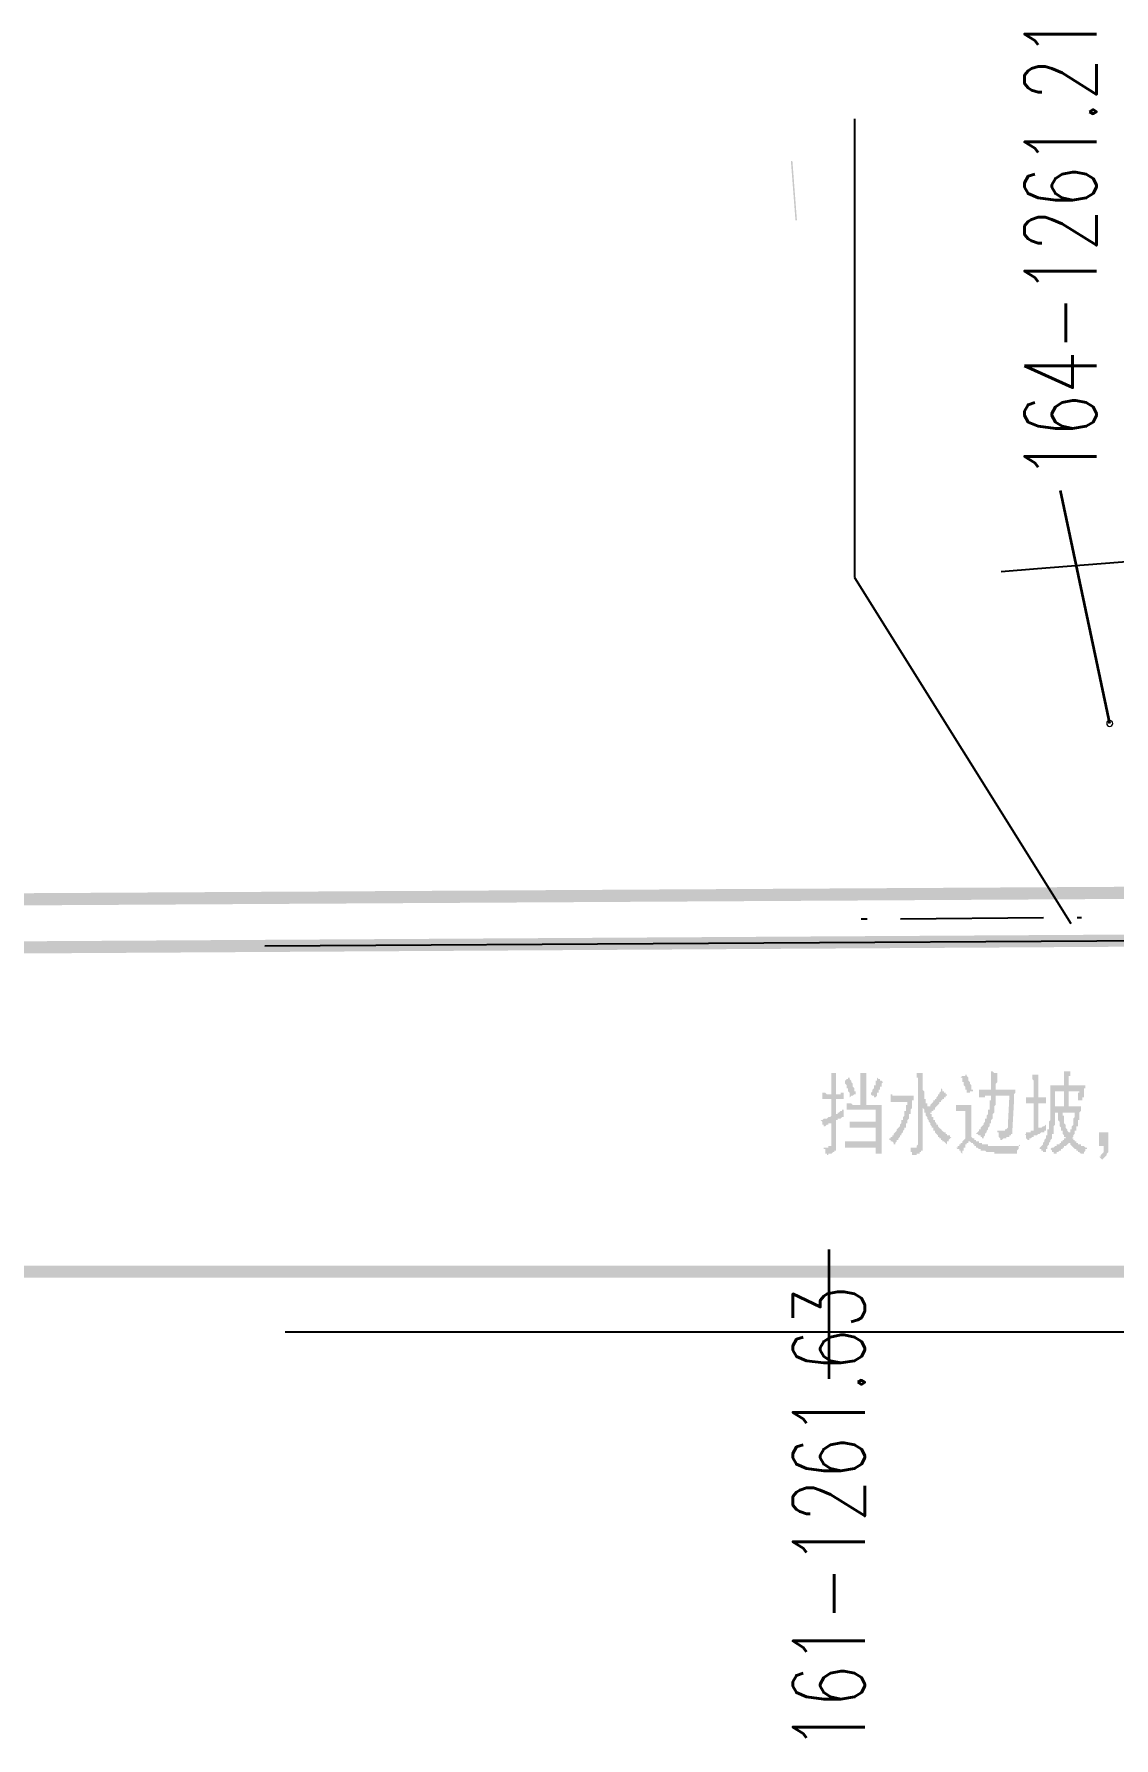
# Model space of a CAD drawing. Header units: millimetres. Extents: x 6156 to 7119, y 3162 to 3647.
# Drawn here: x 6543.9 to 6589, y 3508.5 to 3579.7 of the extents above; entities that cross this region are included whole.
import ezdxf
from ezdxf.enums import TextEntityAlignment as Align

# ---------------------------------------------------------------- set-up
doc = ezdxf.new("R2010")
doc.units = ezdxf.units.MM
doc.layers.add('图层1', color=7, linetype='Continuous')
doc.layers.add('点图2', color=30, linetype='Continuous', lineweight=5)
doc.layers.add('线段', color=130, linetype='Continuous', lineweight=35)
doc.styles.add('HBtxt', font='txt', dxfattribs={"width": 0.7, "bigfont": 'HZTXT'})

msp = doc.modelspace()

# ---------------------------------------------------------------- hatches: boundary and pattern name
at = {"layer": '图层1', "transparency": 33554559}
h = msp.add_hatch(color=256, dxfattribs=at)
h.paths.add_polyline_path([(6578.646, 3536.304), (6578.646, 3536.304), (6578.646, 3536.304), (6578.646, 3536.241), (6578.646, 3536.241), (6578.646, 3536.177), (6578.646, 3536.177), (6578.646, 3536.114), (6578.646, 3536.114), (6578.646, 3536.05), (6578.646, 3535.987), (6578.646, 3535.923), (6578.646, 3535.923), (6578.646, 3535.86), (6578.646, 3535.86), (6578.646, 3534.971), (6579.281, 3534.971), (6579.281, 3534.971), (6579.281, 3534.971), (6579.281, 3534.907), (6579.281, 3534.907), (6579.281, 3534.907), (6579.281, 3534.844), (6579.281, 3534.844), (6579.281, 3534.78), (6579.281, 3534.78), (6579.281, 3534.717), (6579.281, 3534.653), (6579.281, 3534.653), (6579.281, 3534.59), (6579.281, 3534.526), (6579.281, 3534.526), (6579.281, 3534.463), (6579.281, 3534.399), (6579.281, 3534.336), (6579.281, 3534.272), (6579.281, 3534.272), (6579.281, 3533.447), (6579.281, 3533.383), (6579.281, 3533.383), (6579.281, 3533.32), (6579.281, 3533.256), (6579.281, 3533.193), (6579.281, 3533.193), (6579.281, 3533.129), (6579.281, 3533.066), (6579.281, 3533.066), (6579.281, 3533.002), (6579.281, 3533.002), (6579.281, 3532.939), (6579.281, 3532.939), (6579.281, 3532.939), (6579.281, 3532.939), (6579.027, 3532.939), (6579.027, 3533.193), (6578.075, 3533.193), (6578.075, 3533.193), (6578.011, 3533.193), (6578.011, 3533.193), (6577.948, 3533.193), (6577.948, 3533.193), (6577.884, 3533.193), (6577.884, 3533.193), (6577.884, 3533.193), (6577.821, 3533.193), (6577.821, 3533.193), (6577.757, 3533.193), (6577.757, 3533.193), (6577.757, 3533.193), (6577.757, 3533.447), (6577.757, 3533.447), (6577.821, 3533.447), (6577.821, 3533.447), (6577.884, 3533.447), (6577.884, 3533.447), (6577.948, 3533.447), (6577.948, 3533.447), (6578.011, 3533.447), (6578.011, 3533.447), (6578.075, 3533.447), (6578.075, 3533.447), (6579.027, 3533.447), (6579.027, 3534.018), (6578.265, 3534.018), (6578.202, 3534.018), (6578.202, 3534.018), (6578.138, 3534.018), (6578.138, 3534.018), (6578.075, 3534.018), (6578.075, 3534.018), (6578.075, 3534.018), (6578.011, 3534.018), (6578.011, 3534.018), (6577.948, 3534.018), (6577.948, 3534.018), (6577.948, 3534.018), (6577.948, 3534.018), (6577.948, 3534.272), (6577.948, 3534.272), (6577.948, 3534.272), (6578.011, 3534.272), (6578.011, 3534.272), (6578.075, 3534.272), (6578.075, 3534.272), (6578.138, 3534.272), (6578.138, 3534.272), (6578.202, 3534.272), (6578.202, 3534.272), (6579.027, 3534.272), (6579.027, 3534.78), (6578.138, 3534.78), (6578.075, 3534.78), (6578.075, 3534.78), (6578.075, 3534.78), (6578.011, 3534.78), (6578.011, 3534.78), (6577.948, 3534.78), (6577.948, 3534.78), (6577.884, 3534.78), (6577.884, 3534.78), (6577.821, 3534.78), (6577.821, 3534.78), (6577.821, 3535.034), (6577.884, 3535.034), (6577.884, 3535.034), (6577.884, 3535.034), (6577.948, 3535.034), (6577.948, 3535.034), (6578.011, 3535.034), (6578.011, 3535.034), (6578.075, 3534.971), (6578.075, 3534.971), (6578.392, 3534.971), (6578.392, 3535.923), (6578.392, 3535.987), (6578.392, 3535.987), (6578.392, 3536.05), (6578.392, 3536.05), (6578.392, 3536.114), (6578.392, 3536.177), (6578.392, 3536.177), (6578.392, 3536.241), (6578.392, 3536.241), (6578.392, 3536.304), (6578.392, 3536.304)], flags=0)
h.paths.add_polyline_path([(6576.805, 3535.479), (6576.805, 3535.479), (6576.805, 3535.479), (6576.805, 3535.479), (6576.868, 3535.479), (6576.868, 3535.479), (6576.868, 3535.479), (6576.932, 3535.479), (6576.932, 3535.479), (6576.995, 3535.415), (6576.995, 3535.415), (6577.059, 3535.415), (6577.059, 3535.415), (6577.122, 3535.415), (6577.186, 3535.415), (6577.186, 3535.415), (6577.186, 3535.796), (6577.186, 3535.86), (6577.186, 3535.923), (6577.186, 3535.987), (6577.186, 3535.987), (6577.186, 3536.05), (6577.186, 3536.114), (6577.186, 3536.114), (6577.186, 3536.177), (6577.186, 3536.177), (6577.186, 3536.241), (6577.186, 3536.241), (6577.186, 3536.304), (6577.186, 3536.304), (6577.376, 3536.304), (6577.376, 3536.304), (6577.376, 3536.241), (6577.376, 3536.241), (6577.376, 3536.177), (6577.376, 3536.177), (6577.376, 3536.114), (6577.376, 3536.114), (6577.376, 3536.05), (6577.376, 3535.987), (6577.376, 3535.987), (6577.376, 3535.923), (6577.376, 3535.86), (6577.376, 3535.796), (6577.376, 3535.415), (6577.44, 3535.415), (6577.503, 3535.415), (6577.503, 3535.415), (6577.567, 3535.415), (6577.567, 3535.479), (6577.567, 3535.479), (6577.63, 3535.479), (6577.63, 3535.479), (6577.694, 3535.479), (6577.694, 3535.479), (6577.694, 3535.479), (6577.694, 3535.225), (6577.694, 3535.225), (6577.63, 3535.225), (6577.63, 3535.225), (6577.567, 3535.225), (6577.567, 3535.225), (6577.503, 3535.225), (6577.503, 3535.225), (6577.44, 3535.225), (6577.44, 3535.225), (6577.44, 3535.225), (6577.376, 3535.225), (6577.376, 3534.59), (6577.44, 3534.59), (6577.44, 3534.653), (6577.503, 3534.653), (6577.503, 3534.653), (6577.503, 3534.653), (6577.567, 3534.717), (6577.567, 3534.717), (6577.63, 3534.717), (6577.63, 3534.717), (6577.63, 3534.78), (6577.694, 3534.78), (6577.694, 3534.717), (6577.694, 3534.717), (6577.694, 3534.653), (6577.694, 3534.59), (6577.694, 3534.59), (6577.694, 3534.526), (6577.694, 3534.526), (6577.694, 3534.463), (6577.63, 3534.463), (6577.63, 3534.463), (6577.63, 3534.463), (6577.567, 3534.399), (6577.567, 3534.399), (6577.503, 3534.399), (6577.503, 3534.399), (6577.44, 3534.399), (6577.44, 3534.336), (6577.44, 3534.336), (6577.376, 3534.336), (6577.376, 3533.32), (6577.376, 3533.256), (6577.376, 3533.256), (6577.376, 3533.193), (6577.376, 3533.129), (6577.376, 3533.129), (6577.376, 3533.066), (6577.376, 3533.066), (6577.313, 3533.066), (6577.313, 3533.002), (6577.313, 3533.002), (6577.313, 3533.002), (6577.249, 3533.002), (6577.249, 3533.002), (6577.249, 3533.002), (6577.186, 3532.939), (6577.186, 3532.939), (6577.122, 3532.939), (6577.122, 3532.939), (6577.059, 3532.939), (6577.059, 3532.875), (6576.995, 3532.875), (6576.995, 3532.875), (6576.995, 3532.875), (6576.995, 3532.939), (6576.932, 3532.939), (6576.932, 3533.002), (6576.932, 3533.002), (6576.932, 3533.066), (6576.932, 3533.066), (6576.932, 3533.129), (6576.868, 3533.129), (6576.868, 3533.193), (6576.868, 3533.193), (6576.932, 3533.193), (6576.932, 3533.193), (6576.995, 3533.193), (6576.995, 3533.193), (6577.059, 3533.193), (6577.059, 3533.193), (6577.059, 3533.256), (6577.122, 3533.256), (6577.122, 3533.256), (6577.122, 3533.256), (6577.122, 3533.256), (6577.186, 3533.256), (6577.186, 3533.32), (6577.186, 3533.32), (6577.186, 3533.383), (6577.186, 3533.447), (6577.186, 3533.447), (6577.186, 3534.209), (6577.186, 3534.209), (6577.122, 3534.209), (6577.122, 3534.209), (6577.059, 3534.209), (6577.059, 3534.145), (6577.059, 3534.145), (6576.995, 3534.145), (6576.995, 3534.145), (6576.932, 3534.082), (6576.932, 3534.082), (6576.932, 3534.082), (6576.868, 3534.082), (6576.868, 3534.018), (6576.868, 3534.082), (6576.868, 3534.145), (6576.805, 3534.145), (6576.805, 3534.209), (6576.805, 3534.209), (6576.805, 3534.272), (6576.805, 3534.272), (6576.741, 3534.336), (6576.741, 3534.336), (6576.805, 3534.336), (6576.805, 3534.336), (6576.868, 3534.399), (6576.868, 3534.399), (6576.868, 3534.399), (6576.932, 3534.399), (6576.932, 3534.399), (6576.995, 3534.399), (6576.995, 3534.399), (6577.059, 3534.463), (6577.059, 3534.463), (6577.059, 3534.463), (6577.122, 3534.463), (6577.122, 3534.463), (6577.186, 3534.526), (6577.186, 3534.526), (6577.186, 3535.225), (6577.122, 3535.225), (6577.122, 3535.225), (6577.059, 3535.225), (6577.059, 3535.225), (6576.995, 3535.225), (6576.995, 3535.225), (6576.932, 3535.225), (6576.932, 3535.225), (6576.868, 3535.225), (6576.868, 3535.225), (6576.868, 3535.225), (6576.805, 3535.225), (6576.805, 3535.225), (6576.805, 3535.225), (6576.805, 3535.225)], flags=0)
h.paths.add_polyline_path([(6579.345, 3535.923), (6579.345, 3535.923), (6579.281, 3535.86), (6579.281, 3535.86), (6579.281, 3535.796), (6579.281, 3535.733), (6579.218, 3535.733), (6579.218, 3535.669), (6579.218, 3535.669), (6579.218, 3535.606), (6579.154, 3535.606), (6579.154, 3535.542), (6579.154, 3535.542), (6579.154, 3535.479), (6579.091, 3535.479), (6579.091, 3535.415), (6579.091, 3535.415), (6579.091, 3535.352), (6579.091, 3535.352), (6579.027, 3535.288), (6579.027, 3535.288), (6579.027, 3535.288), (6579.027, 3535.288), (6578.964, 3535.288), (6578.964, 3535.352), (6578.964, 3535.352), (6578.9, 3535.352), (6578.9, 3535.352), (6578.837, 3535.415), (6578.837, 3535.415), (6578.837, 3535.415), (6578.837, 3535.415), (6578.837, 3535.479), (6578.837, 3535.479), (6578.9, 3535.542), (6578.9, 3535.542), (6578.9, 3535.606), (6578.9, 3535.606), (6578.964, 3535.669), (6578.964, 3535.669), (6578.964, 3535.733), (6578.964, 3535.733), (6578.964, 3535.796), (6579.027, 3535.796), (6579.027, 3535.86), (6579.027, 3535.86), (6579.027, 3535.923), (6579.027, 3535.987), (6579.091, 3535.987), (6579.091, 3536.05), (6579.091, 3536.05), (6579.091, 3536.114), (6579.091, 3536.114), (6579.091, 3536.114), (6579.154, 3536.05), (6579.154, 3536.05), (6579.218, 3536.05), (6579.218, 3536.05), (6579.218, 3535.987), (6579.281, 3535.987), (6579.281, 3535.987), (6579.345, 3535.923), (6579.345, 3535.923)], flags=0)
h.paths.add_polyline_path([(6577.948, 3536.114), (6577.948, 3536.114), (6577.948, 3536.05), (6577.948, 3536.05), (6578.011, 3535.987), (6578.011, 3535.987), (6578.011, 3535.923), (6578.011, 3535.923), (6578.075, 3535.86), (6578.075, 3535.86), (6578.075, 3535.796), (6578.075, 3535.796), (6578.075, 3535.733), (6578.138, 3535.669), (6578.138, 3535.669), (6578.138, 3535.606), (6578.138, 3535.606), (6578.138, 3535.542), (6578.202, 3535.542), (6578.202, 3535.479), (6578.202, 3535.479), (6578.202, 3535.479), (6578.202, 3535.415), (6578.138, 3535.415), (6578.138, 3535.415), (6578.138, 3535.415), (6578.075, 3535.352), (6578.075, 3535.352), (6578.011, 3535.352), (6578.011, 3535.352), (6577.948, 3535.288), (6577.948, 3535.288), (6577.948, 3535.352), (6577.948, 3535.352), (6577.948, 3535.415), (6577.948, 3535.479), (6577.948, 3535.479), (6577.884, 3535.542), (6577.884, 3535.542), (6577.884, 3535.606), (6577.884, 3535.606), (6577.884, 3535.669), (6577.821, 3535.669), (6577.821, 3535.733), (6577.821, 3535.733), (6577.821, 3535.796), (6577.821, 3535.796), (6577.757, 3535.86), (6577.757, 3535.923), (6577.757, 3535.923), (6577.757, 3535.987), (6577.757, 3535.987), (6577.757, 3535.987), (6577.757, 3535.987), (6577.821, 3536.05), (6577.821, 3536.05), (6577.884, 3536.05), (6577.884, 3536.114), (6577.884, 3536.114), (6577.948, 3536.114), (6577.948, 3536.114)], flags=0)
h = msp.add_hatch(color=256, dxfattribs=at)
h.paths.add_polyline_path([(6580.996, 3536.304), (6580.996, 3536.304), (6580.996, 3536.241), (6580.996, 3536.177), (6580.996, 3536.177), (6580.996, 3536.114), (6580.996, 3536.05), (6580.996, 3536.05), (6580.996, 3535.987), (6580.996, 3535.987), (6580.996, 3535.923), (6580.996, 3535.923), (6580.996, 3535.86), (6580.996, 3535.86), (6580.996, 3535.796), (6580.996, 3535.796), (6580.996, 3535.733), (6580.996, 3535.733), (6580.996, 3535.669), (6580.996, 3535.606), (6580.996, 3535.606), (6581.059, 3535.542), (6581.059, 3535.479), (6581.059, 3535.479), (6581.059, 3535.479), (6581.059, 3535.415), (6581.059, 3535.415), (6581.059, 3535.352), (6581.059, 3535.352), (6581.059, 3535.288), (6581.059, 3535.288), (6581.059, 3535.225), (6581.123, 3535.225), (6581.123, 3535.161), (6581.123, 3535.161), (6581.123, 3535.098), (6581.123, 3535.034), (6581.186, 3535.034), (6581.186, 3534.971), (6581.186, 3534.971), (6581.186, 3534.907), (6581.25, 3534.907), (6581.25, 3534.844), (6581.25, 3534.907), (6581.313, 3534.907), (6581.313, 3534.971), (6581.377, 3535.034), (6581.377, 3535.034), (6581.44, 3535.098), (6581.44, 3535.098), (6581.44, 3535.161), (6581.504, 3535.161), (6581.504, 3535.161), (6581.504, 3535.225), (6581.567, 3535.225), (6581.567, 3535.288), (6581.567, 3535.288), (6581.631, 3535.352), (6581.631, 3535.352), (6581.631, 3535.415), (6581.631, 3535.415), (6581.694, 3535.415), (6581.694, 3535.479), (6581.694, 3535.479), (6581.694, 3535.479), (6581.758, 3535.542), (6581.758, 3535.542), (6581.758, 3535.606), (6581.758, 3535.606), (6581.758, 3535.606), (6581.758, 3535.669), (6581.758, 3535.669), (6581.821, 3535.606), (6581.821, 3535.606), (6581.821, 3535.542), (6581.885, 3535.542), (6581.885, 3535.542), (6581.885, 3535.479), (6581.948, 3535.479), (6581.948, 3535.415), (6581.948, 3535.415), (6582.012, 3535.415), (6582.012, 3535.352), (6581.948, 3535.352), (6581.948, 3535.352), (6581.948, 3535.288), (6581.885, 3535.288), (6581.885, 3535.288), (6581.885, 3535.225), (6581.821, 3535.225), (6581.821, 3535.161), (6581.821, 3535.161), (6581.758, 3535.161), (6581.758, 3535.098), (6581.758, 3535.098), (6581.694, 3535.098), (6581.694, 3535.034), (6581.694, 3535.034), (6581.694, 3535.034), (6581.631, 3534.971), (6581.631, 3534.971), (6581.631, 3534.971), (6581.567, 3534.907), (6581.567, 3534.907), (6581.567, 3534.907), (6581.504, 3534.844), (6581.504, 3534.844), (6581.504, 3534.78), (6581.44, 3534.78), (6581.44, 3534.78), (6581.44, 3534.717), (6581.377, 3534.717), (6581.377, 3534.653), (6581.313, 3534.653), (6581.313, 3534.59), (6581.377, 3534.59), (6581.377, 3534.526), (6581.377, 3534.526), (6581.377, 3534.526), (6581.377, 3534.463), (6581.44, 3534.463), (6581.44, 3534.399), (6581.44, 3534.399), (6581.44, 3534.336), (6581.504, 3534.336), (6581.504, 3534.272), (6581.504, 3534.272), (6581.567, 3534.209), (6581.567, 3534.209), (6581.567, 3534.145), (6581.631, 3534.145), (6581.631, 3534.082), (6581.631, 3534.082), (6581.694, 3534.018), (6581.694, 3534.018), (6581.694, 3534.018), (6581.758, 3533.955), (6581.758, 3533.955), (6581.758, 3533.955), (6581.821, 3533.891), (6581.821, 3533.891), (6581.821, 3533.891), (6581.885, 3533.828), (6581.885, 3533.828), (6581.948, 3533.828), (6581.948, 3533.764), (6581.948, 3533.764), (6582.012, 3533.764), (6582.012, 3533.764), (6582.012, 3533.701), (6582.075, 3533.701), (6582.075, 3533.701), (6582.139, 3533.701), (6582.139, 3533.637), (6582.202, 3533.637), (6582.202, 3533.637), (6582.202, 3533.637), (6582.202, 3533.637), (6582.139, 3533.574), (6582.139, 3533.574), (6582.139, 3533.574), (6582.075, 3533.51), (6582.075, 3533.51), (6582.075, 3533.447), (6582.012, 3533.447), (6582.012, 3533.447), (6582.012, 3533.383), (6582.012, 3533.383), (6582.012, 3533.32), (6581.948, 3533.383), (6581.948, 3533.383), (6581.948, 3533.383), (6581.885, 3533.447), (6581.885, 3533.447), (6581.821, 3533.447), (6581.821, 3533.51), (6581.821, 3533.51), (6581.758, 3533.51), (6581.758, 3533.574), (6581.694, 3533.574), (6581.694, 3533.637), (6581.694, 3533.637), (6581.631, 3533.637), (6581.631, 3533.701), (6581.631, 3533.701), (6581.567, 3533.764), (6581.567, 3533.764), (6581.567, 3533.764), (6581.504, 3533.828), (6581.504, 3533.828), (6581.504, 3533.891), (6581.504, 3533.891), (6581.44, 3533.891), (6581.44, 3533.955), (6581.44, 3533.955), (6581.44, 3534.018), (6581.377, 3534.018), (6581.377, 3534.018), (6581.377, 3534.082), (6581.377, 3534.082), (6581.313, 3534.145), (6581.313, 3534.145), (6581.313, 3534.209), (6581.313, 3534.209), (6581.25, 3534.272), (6581.25, 3534.272), (6581.25, 3534.336), (6581.25, 3534.336), (6581.186, 3534.399), (6581.186, 3534.399), (6581.186, 3534.463), (6581.186, 3534.463), (6581.123, 3534.526), (6581.123, 3534.526), (6581.123, 3534.59), (6581.123, 3534.59), (6581.123, 3534.653), (6581.059, 3534.653), (6581.059, 3534.717), (6581.059, 3534.717), (6581.059, 3534.78), (6581.059, 3534.78), (6580.996, 3534.844), (6580.996, 3534.844), (6580.996, 3534.907), (6580.996, 3534.907), (6580.996, 3533.256), (6580.996, 3533.256), (6580.996, 3533.193), (6580.996, 3533.193), (6580.996, 3533.129), (6580.996, 3533.066), (6580.996, 3533.066), (6580.932, 3533.066), (6580.932, 3533.002), (6580.932, 3533.002), (6580.869, 3533.002), (6580.869, 3532.939), (6580.869, 3532.939), (6580.805, 3532.939), (6580.805, 3532.939), (6580.805, 3532.939), (6580.742, 3532.939), (6580.742, 3532.875), (6580.678, 3532.875), (6580.678, 3532.875), (6580.615, 3532.875), (6580.615, 3532.875), (6580.551, 3532.875), (6580.551, 3532.875), (6580.551, 3532.875), (6580.551, 3532.939), (6580.551, 3532.939), (6580.551, 3533.002), (6580.488, 3533.002), (6580.488, 3533.066), (6580.488, 3533.129), (6580.488, 3533.129), (6580.488, 3533.193), (6580.424, 3533.193), (6580.424, 3533.193), (6580.488, 3533.193), (6580.551, 3533.193), (6580.551, 3533.193), (6580.615, 3533.193), (6580.615, 3533.193), (6580.615, 3533.193), (6580.678, 3533.193), (6580.678, 3533.193), (6580.678, 3533.193), (6580.678, 3533.193), (6580.742, 3533.193), (6580.742, 3533.256), (6580.742, 3533.256), (6580.742, 3533.256), (6580.805, 3533.32), (6580.805, 3533.383), (6580.805, 3533.383), (6580.805, 3535.733), (6580.805, 3535.796), (6580.805, 3535.796), (6580.805, 3535.86), (6580.805, 3535.923), (6580.805, 3535.923), (6580.805, 3535.987), (6580.805, 3536.05), (6580.805, 3536.05), (6580.805, 3536.114), (6580.742, 3536.114), (6580.742, 3536.177), (6580.742, 3536.177), (6580.742, 3536.241), (6580.742, 3536.241), (6580.742, 3536.304), (6580.742, 3536.304), (6580.996, 3536.304)], flags=0)
h.paths.add_polyline_path([(6580.615, 3535.352), (6580.615, 3535.352), (6580.615, 3535.288), (6580.615, 3535.225), (6580.615, 3535.225), (6580.615, 3535.161), (6580.551, 3535.161), (6580.551, 3535.098), (6580.551, 3535.034), (6580.551, 3535.034), (6580.551, 3534.971), (6580.551, 3534.971), (6580.551, 3534.907), (6580.551, 3534.907), (6580.551, 3534.844), (6580.488, 3534.78), (6580.488, 3534.78), (6580.488, 3534.717), (6580.488, 3534.717), (6580.488, 3534.653), (6580.488, 3534.653), (6580.488, 3534.653), (6580.488, 3534.59), (6580.424, 3534.59), (6580.424, 3534.526), (6580.424, 3534.463), (6580.424, 3534.463), (6580.424, 3534.399), (6580.424, 3534.399), (6580.361, 3534.336), (6580.361, 3534.336), (6580.361, 3534.272), (6580.361, 3534.272), (6580.361, 3534.209), (6580.297, 3534.209), (6580.297, 3534.145), (6580.297, 3534.145), (6580.297, 3534.082), (6580.297, 3534.018), (6580.234, 3534.018), (6580.234, 3534.018), (6580.234, 3533.955), (6580.234, 3533.955), (6580.234, 3533.955), (6580.17, 3533.891), (6580.17, 3533.891), (6580.17, 3533.828), (6580.17, 3533.828), (6580.107, 3533.764), (6580.107, 3533.764), (6580.107, 3533.764), (6580.107, 3533.701), (6580.043, 3533.701), (6580.043, 3533.637), (6580.043, 3533.637), (6579.98, 3533.574), (6579.98, 3533.574), (6579.98, 3533.51), (6579.916, 3533.51), (6579.916, 3533.447), (6579.916, 3533.447), (6579.853, 3533.383), (6579.853, 3533.383), (6579.853, 3533.32), (6579.789, 3533.32), (6579.789, 3533.32), (6579.789, 3533.383), (6579.789, 3533.383), (6579.726, 3533.447), (6579.726, 3533.447), (6579.726, 3533.447), (6579.662, 3533.447), (6579.662, 3533.51), (6579.599, 3533.51), (6579.599, 3533.51), (6579.599, 3533.51), (6579.599, 3533.574), (6579.662, 3533.574), (6579.662, 3533.574), (6579.662, 3533.637), (6579.726, 3533.637), (6579.726, 3533.701), (6579.726, 3533.701), (6579.789, 3533.701), (6579.789, 3533.764), (6579.789, 3533.764), (6579.853, 3533.828), (6579.853, 3533.828), (6579.853, 3533.828), (6579.916, 3533.891), (6579.916, 3533.891), (6579.916, 3533.955), (6579.916, 3533.955), (6579.98, 3534.018), (6579.98, 3534.018), (6579.98, 3534.018), (6580.043, 3534.082), (6580.043, 3534.082), (6580.043, 3534.145), (6580.043, 3534.145), (6580.107, 3534.209), (6580.107, 3534.209), (6580.107, 3534.209), (6580.107, 3534.272), (6580.107, 3534.272), (6580.107, 3534.336), (6580.17, 3534.336), (6580.17, 3534.399), (6580.17, 3534.399), (6580.17, 3534.463), (6580.17, 3534.463), (6580.234, 3534.526), (6580.234, 3534.526), (6580.234, 3534.59), (6580.234, 3534.653), (6580.234, 3534.653), (6580.234, 3534.717), (6580.297, 3534.717), (6580.297, 3534.78), (6580.297, 3534.78), (6580.297, 3534.844), (6580.297, 3534.907), (6580.297, 3534.907), (6580.297, 3534.971), (6580.361, 3534.971), (6580.361, 3535.034), (6580.361, 3535.098), (6580.361, 3535.098), (6580.043, 3535.098), (6580.043, 3535.098), (6579.98, 3535.098), (6579.98, 3535.098), (6579.916, 3535.098), (6579.916, 3535.098), (6579.916, 3535.098), (6579.853, 3535.098), (6579.853, 3535.098), (6579.789, 3535.098), (6579.789, 3535.098), (6579.726, 3535.098), (6579.726, 3535.098), (6579.662, 3535.098), (6579.662, 3535.098), (6579.662, 3535.415), (6579.726, 3535.415), (6579.726, 3535.352), (6579.789, 3535.352), (6579.789, 3535.352), (6579.853, 3535.352), (6579.853, 3535.352), (6579.853, 3535.352), (6579.916, 3535.352), (6579.916, 3535.352), (6579.98, 3535.352), (6579.98, 3535.352), (6580.043, 3535.352), (6580.043, 3535.352)], flags=0)
h = msp.add_hatch(color=256, dxfattribs=at)
h.paths.add_polyline_path([(6583.853, 3535.606), (6583.853, 3535.669), (6583.853, 3535.669), (6583.853, 3535.733), (6583.853, 3535.796), (6583.853, 3535.796), (6583.853, 3535.86), (6583.853, 3535.923), (6583.853, 3535.923), (6583.853, 3535.987), (6583.853, 3535.987), (6583.853, 3536.05), (6583.853, 3536.114), (6583.853, 3536.114), (6583.853, 3536.177), (6583.853, 3536.177), (6583.853, 3536.241), (6583.853, 3536.241), (6583.853, 3536.304), (6583.853, 3536.304), (6583.853, 3536.368), (6583.853, 3536.368), (6583.853, 3536.368), (6583.917, 3536.368), (6583.917, 3536.368), (6583.98, 3536.304), (6583.98, 3536.304), (6584.044, 3536.304), (6584.044, 3536.304), (6584.044, 3536.304), (6584.107, 3536.304), (6584.107, 3536.304), (6584.107, 3536.304), (6584.107, 3536.241), (6584.107, 3536.241), (6584.107, 3536.241), (6584.107, 3536.177), (6584.107, 3536.177), (6584.107, 3536.114), (6584.107, 3536.114), (6584.107, 3536.05), (6584.107, 3535.987), (6584.107, 3535.987), (6584.107, 3535.923), (6584.107, 3535.923), (6584.044, 3535.86), (6584.044, 3535.796), (6584.044, 3535.733), (6584.044, 3535.733), (6584.044, 3535.669), (6584.044, 3535.606), (6584.044, 3535.606), (6584.869, 3535.606), (6584.869, 3535.542), (6584.869, 3535.542), (6584.869, 3535.479), (6584.806, 3535.415), (6584.806, 3535.415), (6584.806, 3535.352), (6584.806, 3535.352), (6584.806, 3535.288), (6584.806, 3535.225), (6584.806, 3535.225), (6584.806, 3535.161), (6584.806, 3535.161), (6584.806, 3535.098), (6584.806, 3535.098), (6584.742, 3533.955), (6584.742, 3533.891), (6584.742, 3533.891), (6584.742, 3533.828), (6584.742, 3533.828), (6584.742, 3533.764), (6584.679, 3533.764), (6584.679, 3533.701), (6584.679, 3533.701), (6584.615, 3533.701), (6584.615, 3533.637), (6584.615, 3533.637), (6584.552, 3533.637), (6584.552, 3533.637), (6584.552, 3533.637), (6584.488, 3533.637), (6584.488, 3533.574), (6584.425, 3533.574), (6584.425, 3533.574), (6584.361, 3533.574), (6584.361, 3533.574), (6584.361, 3533.574), (6584.298, 3533.51), (6584.298, 3533.51), (6584.234, 3533.51), (6584.234, 3533.51), (6584.234, 3533.51), (6584.234, 3533.51), (6584.234, 3533.574), (6584.234, 3533.574), (6584.171, 3533.637), (6584.171, 3533.701), (6584.171, 3533.701), (6584.171, 3533.764), (6584.171, 3533.764), (6584.171, 3533.828), (6584.107, 3533.828), (6584.107, 3533.891), (6584.107, 3533.891), (6584.171, 3533.891), (6584.171, 3533.891), (6584.234, 3533.891), (6584.234, 3533.891), (6584.298, 3533.891), (6584.298, 3533.891), (6584.361, 3533.891), (6584.361, 3533.891), (6584.425, 3533.891), (6584.425, 3533.955), (6584.425, 3533.955), (6584.425, 3533.955), (6584.488, 3533.955), (6584.488, 3533.955), (6584.488, 3533.955), (6584.552, 3534.018), (6584.552, 3534.018), (6584.552, 3534.082), (6584.552, 3534.082), (6584.552, 3534.145), (6584.615, 3535.352), (6584.044, 3535.352), (6584.044, 3535.288), (6584.044, 3535.225), (6584.044, 3535.225), (6584.044, 3535.161), (6584.044, 3535.098), (6584.044, 3535.098), (6584.044, 3535.034), (6584.044, 3534.971), (6584.044, 3534.971), (6583.98, 3534.907), (6583.98, 3534.907), (6583.98, 3534.844), (6583.98, 3534.78), (6583.98, 3534.78), (6583.98, 3534.717), (6583.98, 3534.717), (6583.98, 3534.653), (6583.98, 3534.653), (6583.917, 3534.59), (6583.917, 3534.59), (6583.917, 3534.526), (6583.917, 3534.526), (6583.917, 3534.463), (6583.917, 3534.463), (6583.917, 3534.399), (6583.917, 3534.399), (6583.853, 3534.336), (6583.853, 3534.336), (6583.853, 3534.272), (6583.853, 3534.272), (6583.853, 3534.209), (6583.79, 3534.209), (6583.79, 3534.145), (6583.79, 3534.145), (6583.79, 3534.082), (6583.79, 3534.082), (6583.726, 3534.018), (6583.726, 3534.018), (6583.726, 3533.955), (6583.726, 3533.955), (6583.663, 3533.891), (6583.663, 3533.891), (6583.663, 3533.828), (6583.663, 3533.828), (6583.599, 3533.764), (6583.599, 3533.764), (6583.599, 3533.701), (6583.599, 3533.701), (6583.536, 3533.637), (6583.536, 3533.637), (6583.536, 3533.574), (6583.472, 3533.574), (6583.472, 3533.574), (6583.472, 3533.574), (6583.472, 3533.637), (6583.409, 3533.637), (6583.409, 3533.637), (6583.409, 3533.701), (6583.345, 3533.701), (6583.345, 3533.701), (6583.282, 3533.764), (6583.282, 3533.764), (6583.282, 3533.764), (6583.218, 3533.764), (6583.282, 3533.828), (6583.282, 3533.828), (6583.282, 3533.828), (6583.345, 3533.891), (6583.345, 3533.891), (6583.345, 3533.955), (6583.409, 3533.955), (6583.409, 3533.955), (6583.409, 3534.018), (6583.409, 3534.018), (6583.472, 3534.082), (6583.472, 3534.082), (6583.472, 3534.082), (6583.536, 3534.145), (6583.536, 3534.145), (6583.536, 3534.209), (6583.536, 3534.209), (6583.599, 3534.272), (6583.599, 3534.272), (6583.599, 3534.336), (6583.599, 3534.399), (6583.663, 3534.399), (6583.663, 3534.399), (6583.663, 3534.463), (6583.663, 3534.463), (6583.663, 3534.526), (6583.663, 3534.526), (6583.726, 3534.59), (6583.726, 3534.59), (6583.726, 3534.653), (6583.726, 3534.653), (6583.726, 3534.717), (6583.726, 3534.717), (6583.726, 3534.78), (6583.79, 3534.78), (6583.79, 3534.844), (6583.79, 3534.907), (6583.79, 3534.907), (6583.79, 3534.971), (6583.79, 3534.971), (6583.79, 3535.034), (6583.79, 3535.098), (6583.79, 3535.098), (6583.79, 3535.161), (6583.853, 3535.161), (6583.853, 3535.225), (6583.853, 3535.288), (6583.853, 3535.288), (6583.853, 3535.352), (6583.79, 3535.352), (6583.79, 3535.352), (6583.726, 3535.352), (6583.726, 3535.352), (6583.663, 3535.352), (6583.663, 3535.352), (6583.599, 3535.352), (6583.599, 3535.352), (6583.599, 3535.288), (6583.536, 3535.288), (6583.536, 3535.288), (6583.472, 3535.288), (6583.472, 3535.288), (6583.409, 3535.288), (6583.409, 3535.288), (6583.409, 3535.288), (6583.345, 3535.288), (6583.345, 3535.288), (6583.345, 3535.606), (6583.345, 3535.606), (6583.345, 3535.606), (6583.409, 3535.606), (6583.409, 3535.606), (6583.472, 3535.606), (6583.472, 3535.606), (6583.472, 3535.606), (6583.536, 3535.606), (6583.536, 3535.606), (6583.599, 3535.606), (6583.599, 3535.606), (6583.663, 3535.606), (6583.663, 3535.606), (6583.726, 3535.606), (6583.726, 3535.606), (6583.79, 3535.606), (6583.79, 3535.606), (6583.853, 3535.606), (6583.853, 3535.606)], flags=0)
h.paths.add_polyline_path([(6583.028, 3534.971), (6583.028, 3534.907), (6583.028, 3534.907), (6583.028, 3534.844), (6583.028, 3534.844), (6583.028, 3534.78), (6583.028, 3534.717), (6583.028, 3534.717), (6583.028, 3534.653), (6583.028, 3534.653), (6583.028, 3534.59), (6583.028, 3534.526), (6583.028, 3534.526), (6583.028, 3534.526), (6583.028, 3533.637), (6583.028, 3533.637), (6583.028, 3533.637), (6583.091, 3533.574), (6583.091, 3533.574), (6583.091, 3533.574), (6583.155, 3533.574), (6583.155, 3533.51), (6583.155, 3533.51), (6583.155, 3533.51), (6583.218, 3533.51), (6583.218, 3533.447), (6583.218, 3533.447), (6583.282, 3533.447), (6583.282, 3533.447), (6583.345, 3533.447), (6583.345, 3533.383), (6583.345, 3533.383), (6583.409, 3533.383), (6583.409, 3533.383), (6583.472, 3533.383), (6583.472, 3533.383), (6583.472, 3533.32), (6583.536, 3533.32), (6583.536, 3533.32), (6583.599, 3533.32), (6583.599, 3533.32), (6583.663, 3533.32), (6583.663, 3533.32), (6583.726, 3533.32), (6583.726, 3533.256), (6583.79, 3533.256), (6583.79, 3533.256), (6583.853, 3533.256), (6583.853, 3533.256), (6583.917, 3533.256), (6583.917, 3533.256), (6583.98, 3533.256), (6583.98, 3533.256), (6584.044, 3533.256), (6584.044, 3533.256), (6584.107, 3533.256), (6584.107, 3533.256), (6584.171, 3533.256), (6584.171, 3533.256), (6584.234, 3533.256), (6584.234, 3533.256), (6584.298, 3533.256), (6584.298, 3533.256), (6584.361, 3533.256), (6584.361, 3533.256), (6584.425, 3533.256), (6584.425, 3533.256), (6584.488, 3533.256), (6584.488, 3533.256), (6584.552, 3533.256), (6584.552, 3533.256), (6584.615, 3533.256), (6584.615, 3533.256), (6584.679, 3533.256), (6584.679, 3533.256), (6584.679, 3533.256), (6584.742, 3533.256), (6584.742, 3533.256), (6584.806, 3533.256), (6584.806, 3533.256), (6584.869, 3533.256), (6584.869, 3533.256), (6584.869, 3533.256), (6584.933, 3533.256), (6584.933, 3533.256), (6584.933, 3533.256), (6584.996, 3533.256), (6584.996, 3533.256), (6584.996, 3533.256), (6585.06, 3533.32), (6585.06, 3533.32), (6585.06, 3533.256), (6584.996, 3533.256), (6584.996, 3533.193), (6584.996, 3533.193), (6584.996, 3533.129), (6584.996, 3533.129), (6584.933, 3533.066), (6584.933, 3533.066), (6584.933, 3533.002), (6584.933, 3533.002), (6584.933, 3532.939), (6584.933, 3532.939), (6584.869, 3532.939), (6584.869, 3532.939), (6584.806, 3532.939), (6584.806, 3532.939), (6584.742, 3532.939), (6584.742, 3532.939), (6584.742, 3532.939), (6584.679, 3532.939), (6584.679, 3532.939), (6584.615, 3532.939), (6584.615, 3532.939), (6584.552, 3532.939), (6584.552, 3532.939), (6584.488, 3532.939), (6584.488, 3532.939), (6584.425, 3532.939), (6584.425, 3532.939), (6584.425, 3532.939), (6584.361, 3532.939), (6584.361, 3532.939), (6584.298, 3532.939), (6584.298, 3532.939), (6584.234, 3532.939), (6584.234, 3532.939), (6584.234, 3532.939), (6584.171, 3532.939), (6584.171, 3532.939), (6584.107, 3532.939), (6584.107, 3532.939), (6584.044, 3532.939), (6584.044, 3532.939), (6583.98, 3532.939), (6583.98, 3533.002), (6583.917, 3533.002), (6583.917, 3533.002), (6583.917, 3533.002), (6583.853, 3533.002), (6583.853, 3533.002), (6583.79, 3533.002), (6583.79, 3533.002), (6583.726, 3533.002), (6583.726, 3533.002), (6583.726, 3533.002), (6583.663, 3533.002), (6583.663, 3533.002), (6583.599, 3533.066), (6583.599, 3533.066), (6583.599, 3533.066), (6583.536, 3533.066), (6583.536, 3533.066), (6583.472, 3533.066), (6583.472, 3533.066), (6583.409, 3533.066), (6583.409, 3533.129), (6583.409, 3533.129), (6583.345, 3533.129), (6583.345, 3533.129), (6583.282, 3533.193), (6583.282, 3533.193), (6583.282, 3533.193), (6583.218, 3533.193), (6583.218, 3533.256), (6583.218, 3533.256), (6583.155, 3533.256), (6583.155, 3533.32), (6583.155, 3533.32), (6583.091, 3533.32), (6583.091, 3533.383), (6583.028, 3533.383), (6583.028, 3533.383), (6583.028, 3533.383), (6582.964, 3533.447), (6582.964, 3533.447), (6582.964, 3533.447), (6582.901, 3533.447), (6582.901, 3533.383), (6582.901, 3533.383), (6582.837, 3533.383), (6582.837, 3533.383), (6582.837, 3533.32), (6582.837, 3533.32), (6582.774, 3533.32), (6582.774, 3533.256), (6582.774, 3533.256), (6582.774, 3533.193), (6582.71, 3533.193), (6582.71, 3533.129), (6582.71, 3533.129), (6582.71, 3533.066), (6582.647, 3533.066), (6582.647, 3533.002), (6582.647, 3532.939), (6582.647, 3532.939), (6582.647, 3532.939), (6582.583, 3533.002), (6582.583, 3533.002), (6582.583, 3533.066), (6582.52, 3533.066), (6582.52, 3533.066), (6582.52, 3533.129), (6582.456, 3533.129), (6582.456, 3533.129), (6582.393, 3533.193), (6582.393, 3533.193), (6582.456, 3533.193), (6582.456, 3533.256), (6582.52, 3533.256), (6582.52, 3533.32), (6582.583, 3533.32), (6582.583, 3533.383), (6582.583, 3533.383), (6582.647, 3533.383), (6582.647, 3533.447), (6582.647, 3533.447), (6582.71, 3533.51), (6582.71, 3533.51), (6582.71, 3533.51), (6582.774, 3533.574), (6582.774, 3533.574), (6582.774, 3533.574), (6582.774, 3533.637), (6582.774, 3533.637), (6582.774, 3533.637), (6582.774, 3534.717), (6582.774, 3534.717), (6582.774, 3534.717), (6582.71, 3534.717), (6582.71, 3534.717), (6582.647, 3534.717), (6582.647, 3534.717), (6582.583, 3534.717), (6582.583, 3534.717), (6582.52, 3534.717), (6582.52, 3534.717), (6582.52, 3534.717), (6582.456, 3534.717), (6582.456, 3534.717), (6582.393, 3534.717), (6582.393, 3534.971), (6582.456, 3534.971), (6582.456, 3534.971), (6582.52, 3534.971), (6582.52, 3534.971), (6582.583, 3534.971), (6582.583, 3534.971), (6582.647, 3534.971), (6582.647, 3534.971), (6582.71, 3534.971), (6582.71, 3534.971), (6582.71, 3534.971), (6582.774, 3534.971), (6582.774, 3534.971), (6582.837, 3534.971), (6582.837, 3534.971)], flags=0)
h.paths.add_polyline_path([(6582.837, 3536.241), (6582.837, 3536.177), (6582.837, 3536.177), (6582.901, 3536.114), (6582.901, 3536.05), (6582.901, 3536.05), (6582.901, 3535.987), (6582.964, 3535.923), (6582.964, 3535.923), (6582.964, 3535.86), (6582.964, 3535.86), (6583.028, 3535.796), (6583.028, 3535.733), (6583.028, 3535.733), (6583.028, 3535.733), (6583.028, 3535.669), (6583.028, 3535.669), (6583.028, 3535.606), (6583.028, 3535.606), (6583.091, 3535.606), (6583.091, 3535.542), (6583.091, 3535.542), (6583.028, 3535.542), (6583.028, 3535.542), (6582.964, 3535.542), (6582.964, 3535.542), (6582.964, 3535.479), (6582.901, 3535.479), (6582.901, 3535.479), (6582.837, 3535.479), (6582.837, 3535.415), (6582.837, 3535.415), (6582.837, 3535.479), (6582.837, 3535.479), (6582.837, 3535.479), (6582.837, 3535.542), (6582.837, 3535.542), (6582.837, 3535.606), (6582.774, 3535.606), (6582.774, 3535.669), (6582.774, 3535.669), (6582.774, 3535.733), (6582.774, 3535.733), (6582.71, 3535.796), (6582.71, 3535.796), (6582.71, 3535.86), (6582.71, 3535.923), (6582.647, 3535.923), (6582.647, 3535.987), (6582.647, 3536.05), (6582.647, 3536.114), (6582.583, 3536.114), (6582.647, 3536.177), (6582.647, 3536.177), (6582.71, 3536.177), (6582.71, 3536.177), (6582.774, 3536.177), (6582.774, 3536.241), (6582.774, 3536.241), (6582.837, 3536.241), (6582.837, 3536.241)], flags=0)
h = msp.add_hatch(color=256, dxfattribs=at)
h.paths.add_polyline_path([(6585.885, 3533.129), (6585.885, 3533.193), (6585.885, 3533.193), (6585.949, 3533.256), (6585.949, 3533.256), (6585.949, 3533.256), (6586.012, 3533.32), (6586.012, 3533.32), (6586.012, 3533.383), (6586.012, 3533.383), (6586.076, 3533.447), (6586.076, 3533.447), (6586.076, 3533.51), (6586.076, 3533.51), (6586.139, 3533.574), (6586.139, 3533.574), (6586.139, 3533.574), (6586.139, 3533.637), (6586.139, 3533.637), (6586.139, 3533.701), (6586.203, 3533.701), (6586.203, 3533.764), (6586.203, 3533.764), (6586.203, 3533.828), (6586.203, 3533.891), (6586.203, 3533.891), (6586.203, 3533.955), (6586.266, 3533.955), (6586.266, 3534.018), (6586.266, 3534.018), (6586.266, 3534.082), (6586.266, 3534.145), (6586.266, 3534.145), (6586.266, 3534.145), (6586.266, 3534.209), (6586.266, 3534.209), (6586.266, 3534.272), (6586.266, 3534.272), (6586.33, 3534.336), (6586.33, 3534.336), (6586.33, 3534.399), (6586.33, 3534.463), (6586.33, 3534.463), (6586.33, 3534.526), (6586.33, 3534.526), (6586.33, 3534.59), (6586.33, 3534.59), (6586.33, 3534.653), (6586.33, 3534.717), (6586.33, 3534.717), (6586.33, 3534.78), (6586.33, 3534.844), (6586.33, 3534.907), (6586.33, 3534.907), (6586.33, 3534.971), (6586.33, 3534.971), (6586.33, 3535.034), (6586.33, 3535.098), (6586.33, 3535.161), (6586.33, 3535.161), (6586.33, 3535.225), (6586.33, 3535.288), (6586.33, 3535.288), (6586.33, 3535.352), (6586.33, 3535.415), (6586.33, 3535.415), (6586.33, 3535.479), (6586.33, 3535.479), (6586.33, 3535.542), (6586.33, 3535.606), (6586.33, 3535.606), (6586.33, 3535.669), (6586.33, 3535.669), (6586.33, 3535.669), (6586.33, 3535.733), (6586.33, 3535.733), (6586.33, 3535.796), (6586.33, 3535.796), (6586.901, 3535.796), (6586.901, 3535.86), (6586.901, 3535.86), (6586.901, 3535.923), (6586.901, 3535.987), (6586.901, 3536.05), (6586.901, 3536.05), (6586.901, 3536.114), (6586.901, 3536.114), (6586.901, 3536.177), (6586.901, 3536.177), (6586.901, 3536.241), (6586.901, 3536.241), (6586.901, 3536.304), (6586.901, 3536.304), (6586.901, 3536.368), (6587.155, 3536.368), (6587.155, 3536.304), (6587.155, 3536.304), (6587.155, 3536.241), (6587.155, 3536.241), (6587.155, 3536.177), (6587.092, 3536.177), (6587.092, 3536.114), (6587.092, 3536.114), (6587.092, 3536.05), (6587.092, 3535.987), (6587.092, 3535.987), (6587.092, 3535.923), (6587.092, 3535.86), (6587.092, 3535.796), (6587.092, 3535.796), (6587.79, 3535.796), (6587.79, 3535.733), (6587.79, 3535.669), (6587.727, 3535.669), (6587.727, 3535.606), (6587.727, 3535.542), (6587.727, 3535.542), (6587.727, 3535.479), (6587.727, 3535.415), (6587.727, 3535.415), (6587.727, 3535.352), (6587.727, 3535.352), (6587.727, 3535.288), (6587.663, 3535.288), (6587.663, 3535.225), (6587.663, 3535.225), (6587.663, 3535.161), (6587.663, 3535.161), (6587.663, 3535.161), (6587.663, 3535.161), (6587.6, 3535.161), (6587.6, 3535.161), (6587.536, 3535.161), (6587.536, 3535.161), (6587.473, 3535.161), (6587.473, 3535.161), (6587.473, 3535.225), (6587.409, 3535.225), (6587.473, 3535.225), (6587.473, 3535.288), (6587.473, 3535.288), (6587.473, 3535.352), (6587.473, 3535.352), (6587.473, 3535.415), (6587.473, 3535.479), (6587.536, 3535.479), (6587.536, 3535.542), (6587.536, 3535.542), (6587.092, 3535.542), (6587.092, 3534.907), (6587.6, 3534.907), (6587.6, 3534.844), (6587.6, 3534.844), (6587.6, 3534.78), (6587.6, 3534.717), (6587.6, 3534.717), (6587.536, 3534.653), (6587.536, 3534.59), (6587.536, 3534.59), (6587.536, 3534.526), (6587.536, 3534.526), (6587.536, 3534.463), (6587.536, 3534.399), (6587.536, 3534.399), (6587.536, 3534.336), (6587.473, 3534.336), (6587.473, 3534.272), (6587.473, 3534.272), (6587.473, 3534.209), (6587.473, 3534.209), (6587.473, 3534.145), (6587.473, 3534.145), (6587.473, 3534.145), (6587.473, 3534.082), (6587.409, 3534.082), (6587.409, 3534.018), (6587.409, 3534.018), (6587.409, 3533.955), (6587.409, 3533.891), (6587.346, 3533.891), (6587.346, 3533.828), (6587.346, 3533.828), (6587.346, 3533.764), (6587.346, 3533.764), (6587.282, 3533.701), (6587.282, 3533.701), (6587.282, 3533.637), (6587.282, 3533.637), (6587.219, 3533.574), (6587.219, 3533.574), (6587.282, 3533.574), (6587.282, 3533.51), (6587.282, 3533.51), (6587.346, 3533.51), (6587.346, 3533.447), (6587.346, 3533.447), (6587.409, 3533.447), (6587.409, 3533.383), (6587.409, 3533.383), (6587.473, 3533.383), (6587.473, 3533.32), (6587.536, 3533.32), (6587.536, 3533.32), (6587.536, 3533.32), (6587.6, 3533.32), (6587.6, 3533.256), (6587.6, 3533.256), (6587.663, 3533.256), (6587.663, 3533.256), (6587.727, 3533.256), (6587.727, 3533.256), (6587.79, 3533.193), (6587.79, 3533.193), (6587.854, 3533.193), (6587.854, 3533.193), (6587.854, 3533.193), (6587.854, 3533.129), (6587.854, 3533.129), (6587.79, 3533.129), (6587.79, 3533.066), (6587.79, 3533.066), (6587.727, 3533.002), (6587.727, 3533.002), (6587.727, 3532.939), (6587.727, 3532.939), (6587.663, 3532.939), (6587.663, 3532.939), (6587.663, 3532.939), (6587.6, 3532.939), (6587.6, 3532.939), (6587.536, 3533.002), (6587.536, 3533.002), (6587.536, 3533.002), (6587.473, 3533.002), (6587.473, 3533.066), (6587.409, 3533.066), (6587.409, 3533.066), (6587.409, 3533.129), (6587.346, 3533.129), (6587.346, 3533.129), (6587.346, 3533.129), (6587.282, 3533.193), (6587.282, 3533.193), (6587.282, 3533.193), (6587.219, 3533.256), (6587.219, 3533.256), (6587.219, 3533.256), (6587.155, 3533.32), (6587.155, 3533.32), (6587.155, 3533.383), (6587.092, 3533.383), (6587.092, 3533.383), (6587.092, 3533.383), (6587.092, 3533.383), (6587.028, 3533.32), (6587.028, 3533.32), (6587.028, 3533.32), (6586.965, 3533.256), (6586.965, 3533.256), (6586.901, 3533.256), (6586.901, 3533.193), (6586.901, 3533.193), (6586.838, 3533.193), (6586.838, 3533.129), (6586.838, 3533.129), (6586.774, 3533.129), (6586.774, 3533.129), (6586.774, 3533.066), (6586.711, 3533.066), (6586.711, 3533.066), (6586.647, 3533.002), (6586.647, 3533.002), (6586.647, 3533.002), (6586.584, 3533.002), (6586.584, 3532.939), (6586.52, 3532.939), (6586.52, 3532.939), (6586.457, 3532.939), (6586.457, 3532.939), (6586.457, 3532.939), (6586.457, 3533.002), (6586.393, 3533.002), (6586.393, 3533.066), (6586.393, 3533.066), (6586.33, 3533.129), (6586.33, 3533.129), (6586.33, 3533.129), (6586.33, 3533.129), (6586.393, 3533.193), (6586.393, 3533.193), (6586.457, 3533.193), (6586.457, 3533.193), (6586.457, 3533.193), (6586.52, 3533.256), (6586.52, 3533.256), (6586.584, 3533.256), (6586.584, 3533.256), (6586.584, 3533.32), (6586.647, 3533.32), (6586.647, 3533.32), (6586.711, 3533.32), (6586.711, 3533.383), (6586.711, 3533.383), (6586.711, 3533.383), (6586.774, 3533.383), (6586.774, 3533.447), (6586.838, 3533.447), (6586.838, 3533.447), (6586.838, 3533.51), (6586.901, 3533.51), (6586.901, 3533.51), (6586.901, 3533.574), (6586.965, 3533.574), (6586.965, 3533.574), (6586.965, 3533.637), (6586.901, 3533.637), (6586.901, 3533.637), (6586.901, 3533.701), (6586.901, 3533.701), (6586.838, 3533.764), (6586.838, 3533.764), (6586.838, 3533.828), (6586.838, 3533.828), (6586.838, 3533.891), (6586.774, 3533.891), (6586.774, 3533.955), (6586.774, 3533.955), (6586.774, 3534.018), (6586.774, 3534.018), (6586.711, 3534.082), (6586.711, 3534.082), (6586.711, 3534.145), (6586.711, 3534.145), (6586.711, 3534.209), (6586.711, 3534.209), (6586.711, 3534.272), (6586.647, 3534.336), (6586.647, 3534.336), (6586.647, 3534.399), (6586.647, 3534.399), (6586.647, 3534.463), (6586.647, 3534.526), (6586.647, 3534.526), (6586.647, 3534.59), (6586.647, 3534.653), (6586.647, 3534.653), (6586.52, 3534.653), (6586.52, 3534.59), (6586.52, 3534.59), (6586.52, 3534.526), (6586.52, 3534.463), (6586.52, 3534.463), (6586.52, 3534.399), (6586.52, 3534.336), (6586.52, 3534.336), (6586.52, 3534.272), (6586.52, 3534.209), (6586.52, 3534.209), (6586.52, 3534.145), (6586.52, 3534.145), (6586.457, 3534.082), (6586.457, 3534.018), (6586.457, 3534.018), (6586.457, 3533.955), (6586.457, 3533.955), (6586.457, 3533.891), (6586.457, 3533.891), (6586.457, 3533.828), (6586.457, 3533.828), (6586.457, 3533.764), (6586.393, 3533.764), (6586.393, 3533.701), (6586.393, 3533.701), (6586.393, 3533.637), (6586.393, 3533.637), (6586.393, 3533.637), (6586.393, 3533.574), (6586.33, 3533.51), (6586.33, 3533.51), (6586.33, 3533.447), (6586.33, 3533.447), (6586.266, 3533.383), (6586.266, 3533.383), (6586.266, 3533.32), (6586.266, 3533.32), (6586.203, 3533.256), (6586.203, 3533.256), (6586.203, 3533.193), (6586.203, 3533.193), (6586.203, 3533.129), (6586.139, 3533.129), (6586.139, 3533.066), (6586.139, 3533.066), (6586.139, 3533.002), (6586.076, 3533.002), (6586.076, 3533.002), (6586.076, 3532.939), (6586.076, 3533.002), (6586.012, 3533.002), (6586.012, 3533.066), (6586.012, 3533.066), (6585.949, 3533.066), (6585.949, 3533.129), (6585.949, 3533.129), (6585.885, 3533.129), (6585.885, 3533.129), (6585.885, 3533.129)], flags=0)
h.paths.add_polyline_path([(6585.822, 3536.241), (6585.822, 3536.241), (6585.822, 3536.177), (6585.822, 3536.114), (6585.822, 3536.114), (6585.822, 3536.05), (6585.822, 3535.987), (6585.822, 3535.987), (6585.822, 3535.923), (6585.822, 3535.923), (6585.822, 3535.86), (6585.822, 3535.86), (6585.822, 3535.796), (6585.822, 3535.796), (6585.822, 3535.796), (6585.822, 3535.288), (6585.822, 3535.288), (6585.885, 3535.288), (6585.885, 3535.288), (6585.885, 3535.288), (6585.949, 3535.288), (6585.949, 3535.288), (6586.012, 3535.288), (6586.012, 3535.288), (6586.076, 3535.288), (6586.076, 3535.288), (6586.139, 3535.288), (6586.139, 3535.288), (6586.139, 3535.288), (6586.139, 3535.034), (6586.139, 3535.034), (6586.076, 3535.034), (6586.076, 3535.034), (6586.012, 3535.034), (6586.012, 3535.034), (6585.949, 3535.034), (6585.949, 3535.034), (6585.885, 3535.034), (6585.885, 3535.034), (6585.885, 3535.034), (6585.822, 3535.034), (6585.822, 3535.034), (6585.822, 3535.034), (6585.822, 3533.955), (6585.822, 3534.018), (6585.885, 3534.018), (6585.885, 3534.018), (6585.885, 3534.018), (6585.949, 3534.018), (6585.949, 3534.018), (6586.012, 3534.082), (6586.012, 3534.082), (6586.012, 3534.082), (6586.076, 3534.082), (6586.076, 3534.082), (6586.139, 3534.145), (6586.139, 3534.145), (6586.139, 3534.145), (6586.139, 3533.891), (6586.139, 3533.891), (6586.076, 3533.891), (6586.076, 3533.828), (6586.012, 3533.828), (6586.012, 3533.828), (6586.012, 3533.828), (6585.949, 3533.828), (6585.949, 3533.828), (6585.885, 3533.764), (6585.885, 3533.764), (6585.822, 3533.764), (6585.822, 3533.764), (6585.822, 3533.764), (6585.758, 3533.701), (6585.758, 3533.701), (6585.758, 3533.701), (6585.695, 3533.701), (6585.695, 3533.701), (6585.631, 3533.701), (6585.631, 3533.637), (6585.631, 3533.637), (6585.568, 3533.637), (6585.568, 3533.637), (6585.504, 3533.574), (6585.504, 3533.574), (6585.504, 3533.574), (6585.441, 3533.574), (6585.441, 3533.51), (6585.377, 3533.51), (6585.377, 3533.51), (6585.377, 3533.51), (6585.377, 3533.51), (6585.314, 3533.574), (6585.314, 3533.574), (6585.314, 3533.637), (6585.314, 3533.637), (6585.314, 3533.701), (6585.25, 3533.764), (6585.25, 3533.764), (6585.25, 3533.764), (6585.25, 3533.764), (6585.314, 3533.764), (6585.314, 3533.828), (6585.314, 3533.828), (6585.377, 3533.828), (6585.377, 3533.828), (6585.441, 3533.828), (6585.441, 3533.828), (6585.504, 3533.828), (6585.504, 3533.891), (6585.568, 3533.891), (6585.568, 3533.891), (6585.631, 3533.891), (6585.631, 3533.891), (6585.631, 3535.034), (6585.568, 3535.034), (6585.568, 3535.034), (6585.504, 3535.034), (6585.504, 3535.034), (6585.441, 3535.034), (6585.441, 3535.034), (6585.377, 3535.034), (6585.377, 3535.034), (6585.377, 3535.034), (6585.314, 3535.034), (6585.314, 3535.034), (6585.314, 3535.034), (6585.314, 3535.288), (6585.314, 3535.288), (6585.314, 3535.288), (6585.377, 3535.288), (6585.377, 3535.288), (6585.441, 3535.288), (6585.441, 3535.288), (6585.441, 3535.288), (6585.504, 3535.288), (6585.504, 3535.288), (6585.568, 3535.288), (6585.568, 3535.288), (6585.631, 3535.288), (6585.631, 3535.733), (6585.631, 3535.796), (6585.631, 3535.796), (6585.631, 3535.86), (6585.631, 3535.86), (6585.631, 3535.923), (6585.631, 3535.923), (6585.631, 3535.987), (6585.631, 3535.987), (6585.568, 3536.05), (6585.568, 3536.114), (6585.568, 3536.114), (6585.568, 3536.177), (6585.568, 3536.241), (6585.568, 3536.241)], flags=0)
h.paths.add_polyline_path([(6586.838, 3534.653), (6586.838, 3534.59), (6586.838, 3534.59), (6586.838, 3534.526), (6586.901, 3534.526), (6586.901, 3534.463), (6586.901, 3534.399), (6586.901, 3534.399), (6586.901, 3534.336), (6586.901, 3534.272), (6586.901, 3534.272), (6586.901, 3534.209), (6586.901, 3534.209), (6586.965, 3534.145), (6586.965, 3534.145), (6586.965, 3534.082), (6586.965, 3534.082), (6586.965, 3534.018), (6586.965, 3534.018), (6587.028, 3533.955), (6587.028, 3533.955), (6587.028, 3533.891), (6587.028, 3533.891), (6587.092, 3533.828), (6587.092, 3533.828), (6587.092, 3533.828), (6587.092, 3533.764), (6587.092, 3533.828), (6587.155, 3533.828), (6587.155, 3533.891), (6587.155, 3533.891), (6587.155, 3533.955), (6587.219, 3533.955), (6587.219, 3534.018), (6587.219, 3534.018), (6587.219, 3534.082), (6587.219, 3534.082), (6587.282, 3534.145), (6587.282, 3534.145), (6587.282, 3534.209), (6587.282, 3534.272), (6587.282, 3534.272), (6587.282, 3534.336), (6587.282, 3534.336), (6587.282, 3534.399), (6587.282, 3534.399), (6587.346, 3534.463), (6587.346, 3534.463), (6587.346, 3534.526), (6587.346, 3534.59), (6587.346, 3534.59), (6587.346, 3534.653), (6587.346, 3534.653)], flags=0)
h.paths.add_polyline_path([(6586.901, 3534.907), (6586.901, 3535.542), (6586.52, 3535.542), (6586.52, 3534.907)], flags=0)
msp.add_hatch(color=256, dxfattribs=at).paths.add_polyline_path([(6588.362, 3533.828), (6588.743, 3533.828), (6588.743, 3533.256), (6588.743, 3533.193), (6588.743, 3533.129), (6588.743, 3533.129), (6588.743, 3533.066), (6588.743, 3533.066), (6588.743, 3533.002), (6588.743, 3533.002), (6588.679, 3532.939), (6588.679, 3532.939), (6588.679, 3532.875), (6588.679, 3532.875), (6588.616, 3532.812), (6588.616, 3532.812), (6588.616, 3532.812), (6588.552, 3532.748), (6588.552, 3532.748), (6588.552, 3532.748), (6588.489, 3532.685), (6588.489, 3532.685), (6588.362, 3532.812), (6588.425, 3532.812), (6588.425, 3532.875), (6588.425, 3532.875), (6588.489, 3532.939), (6588.489, 3532.939), (6588.489, 3532.939), (6588.552, 3533.002), (6588.552, 3533.002), (6588.552, 3533.066), (6588.552, 3533.066), (6588.552, 3533.129), (6588.552, 3533.129), (6588.552, 3533.193), (6588.552, 3533.193), (6588.552, 3533.256), (6588.552, 3533.256), (6588.362, 3533.256)])

# ---------------------------------------------------------------- linework, layer by layer
at = {"layer": '图层1', "lineweight": -3}
for p, q in [((6578.145, 3576.15), (6578.145, 3557.002)), ((6585.789, 3557.374), (6596.742, 3558.231)), ((6584.265, 3557.247), (6585.789, 3557.374)), ((6578.145, 3557.002), (6587.186, 3542.548)), ((6553.532, 3541.612), (6696.209, 3542.484)), ((6578.424, 3542.738), (6578.678, 3542.738)), ((6580.075, 3542.738), (6586.043, 3542.802)), ((6587.44, 3542.802), (6587.631, 3542.802)), ((6554.386, 3525.499), (6805.136, 3525.499))]:
    msp.add_line(p, q, dxfattribs=at)
at = {"layer": '图层1', "transparency": 33554559}
for points in [[(6575.684, 3571.921), (6575.747, 3571.921), (6575.493, 3574.398)], [(6575.747, 3571.921), (6575.493, 3574.398), (6575.557, 3574.398)], [(6446.86, 3543.246), (6446.86, 3542.738), (6674.239, 3544.58)], [(6446.86, 3542.738), (6674.239, 3544.58), (6674.239, 3544.072)], [(6446.86, 3541.214), (6446.86, 3540.707), (6696.082, 3542.738)], [(6446.86, 3540.707), (6696.082, 3542.738), (6696.082, 3542.23)], [(6807.263, 3527.753), (6807.263, 3528.261), (6155.921, 3527.753)], [(6807.263, 3528.261), (6155.921, 3527.753), (6155.921, 3528.261)]]:
    msp.add_solid(points, dxfattribs=at)
at = {"layer": '点图2'}
for start, end in [(0, 180), (180, 0)]:
    msp.add_arc((6588.803, 3550.903), 0.125, start, end, dxfattribs=at)
at = {"layer": '线段'}
for p, q in [((6588.803, 3550.903), (6586.749, 3560.637)), ((6577.084, 3528.932), (6577.084, 3523.528))]:
    msp.add_line(p, q, dxfattribs=at)

# ---------------------------------------------------------------- texts
at = {"layer": '点图2', "style": 'HBtxt', "width": 0.7}
for s, p in [('164-1261.21', (6586.75, 3561.062)), ('161-1261.63', (6577.08, 3507.997))]:
    msp.add_text(s, height=3, rotation=90, dxfattribs=at).set_placement(p, align=Align.MIDDLE_LEFT)

doc.saveas('drawing.dxf')
